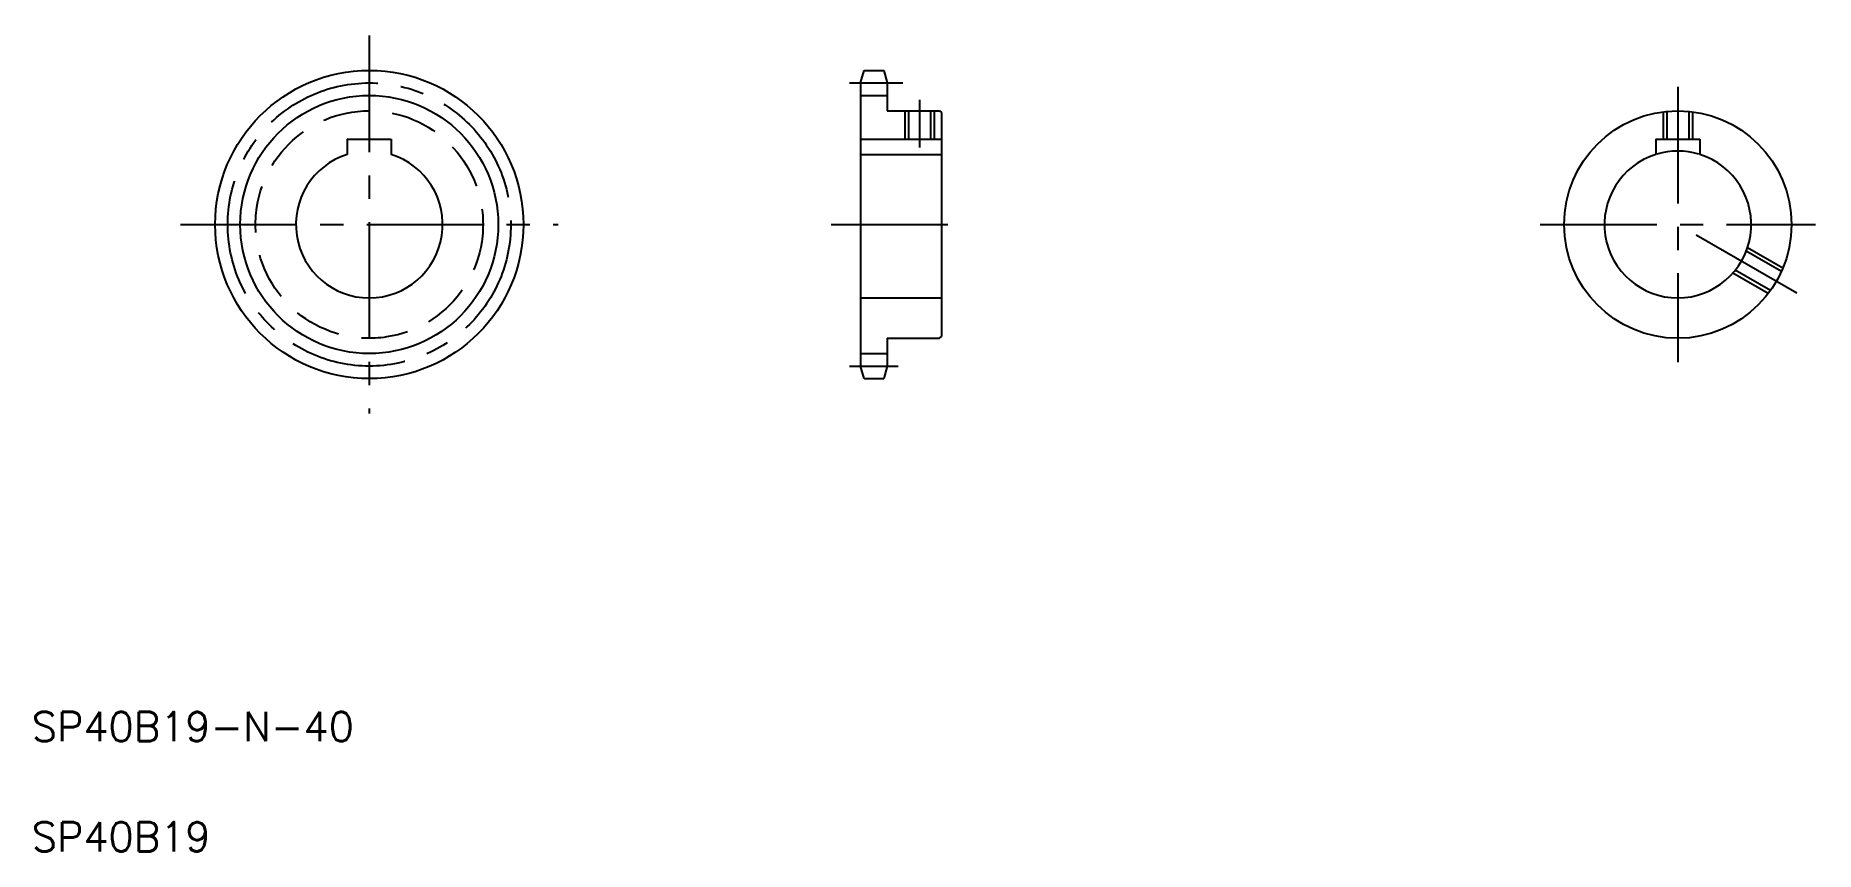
# Model space of a CAD drawing. Extents: x 21 to 506, y 20 to 242.
import ezdxf

# ---------------------------------------------------------------- set-up
doc = ezdxf.new("R2010")
doc.units = 0
doc.linetypes.add('CENTER', pattern=[50.8, 31.75, -6.35, 6.35, -6.35])
doc.linetypes.add('DASHED', pattern=[19.05, 12.7, -6.35])
doc.layers.get('0').update_dxf_attribs({"linetype": 'CONTINUOUS'})
doc.layers.add('CENTER', color=1, linetype='CENTER')
doc.styles.get("Standard").update_dxf_attribs({"font": 'txt', "bigfont": 'BIGFONT'})

msp = doc.modelspace()

# ---------------------------------------------------------------- linework, layer by layer
at = {"color": 7, "linetype": 'CONTINUOUS'}
for p, q in [((245.91, 229.41), (246.83, 232.83)), ((245.91, 229.41), (245.91, 152.25)), ((246.83, 232.83), (252.19, 232.83)), ((252.19, 232.83), (253.11, 229.41)), ((253.11, 229.41), (253.11, 221.83)), ((245.91, 225.99), (253.11, 225.99)), ((253.11, 221.83), (267.41, 221.83)), ((258.91, 221.83), (258.91, 214.13)), ((264.91, 221.83), (264.91, 214.13)), ((267.41, 221.83), (267.91, 221.33)), ((267.91, 221.33), (267.91, 160.33)), ((105.98, 214.13), (117.98, 214.13)), ((105.98, 214.13), (105.98, 209.91)), ((108.98, 214.13), (108.98, 214.13)), ((111.98, 214.13), (111.98, 214.13)), ((117.98, 214.13), (117.98, 209.91)), ((245.91, 214.13), (267.91, 214.13)), ((462.64, 214.13), (474.64, 214.13)), ((462.64, 214.13), (462.64, 209.91)), ((474.64, 214.13), (474.64, 209.91)), ((245.91, 209.91), (267.91, 209.91)), ((245.91, 170.83), (267.91, 170.83)), ((267.41, 159.83), (267.91, 160.33)), ((245.91, 155.67), (253.11, 155.67)), ((253.11, 159.83), (253.11, 152.25)), ((253.11, 159.83), (267.41, 159.83)), ((246.83, 148.83), (245.91, 152.25)), ((253.11, 152.25), (252.19, 148.83)), ((246.83, 148.83), (252.19, 148.83))]:
    msp.add_line(p, q, dxfattribs=at)
at = {"color": 3, "linetype": 'CONTINUOUS'}
for p, q in [((257.91, 221.83), (257.91, 214.13)), ((265.91, 221.83), (265.91, 214.13))]:
    msp.add_line(p, q, dxfattribs=at)
at = {"color": 3, "linetype": 'DASHED'}
for p, q in [((464.64, 221.57), (464.64, 214.13)), ((465.64, 221.69), (465.64, 214.13)), ((471.64, 221.69), (471.64, 214.13)), ((472.64, 221.57), (472.64, 214.13)), ((497.26, 178.93), (487.61, 184.5)), ((496.86, 178), (487.27, 183.54)), ((493.26, 172), (483.61, 177.57)), ((493.86, 172.81), (484.27, 178.35))]:
    msp.add_line(p, q, dxfattribs=at)
at = {"color": 7, "linetype": 'CONTINUOUS'}
for centre, radius in [((111.98, 190.83), 42), ((468.64, 190.83), 31)]:
    msp.add_circle(centre, radius, dxfattribs=at)
at = {"color": 3, "linetype": 'CONTINUOUS'}
msp.add_circle((111.98, 190.83), 35.16, dxfattribs=at)
at = {"color": 3, "linetype": 'DASHED'}
msp.add_circle((111.98, 190.83), 31, dxfattribs=at)
at = {"color": 7, "linetype": 'CONTINUOUS'}
for centre in [(111.98, 190.83), (468.64, 190.83)]:
    msp.add_arc(centre, 20, 107.4576, 72.5424, dxfattribs=at)
at = {"color": 3, "linetype": 'CONTINUOUS'}
msp.add_arc((468.64, 190.83), 20, 73.4412, 106.5588, dxfattribs=at)
at = {"layer": 'CENTER', "color": 1, "linetype": 'CENTER'}
for p, q in [((111.98, 242.31), (111.98, 139.36)), ((242.91, 229.41), (257.43, 229.41)), ((468.64, 228.33), (468.64, 153.33)), ((261.91, 224.83), (261.91, 211.83)), ((60.5, 190.83), (163.45, 190.83)), ((237.91, 190.83), (275.91, 190.83)), ((431.14, 190.83), (506.14, 190.83)), ((501.12, 172.08), (468.64, 190.83)), ((242.91, 152.25), (256.09, 152.25))]:
    msp.add_line(p, q, dxfattribs=at)
msp.add_circle((111.98, 190.83), 38.58, dxfattribs=at)

# ---------------------------------------------------------------- texts
at = {"color": 7, "linetype": 'CONTINUOUS'}
for s, p in [('SP40B19-N-40', (20, 50)), ('SP40B19', (20, 20))]:
    msp.add_text(s, height=8, dxfattribs=at).set_placement(p)

doc.saveas('drawing.dxf')
